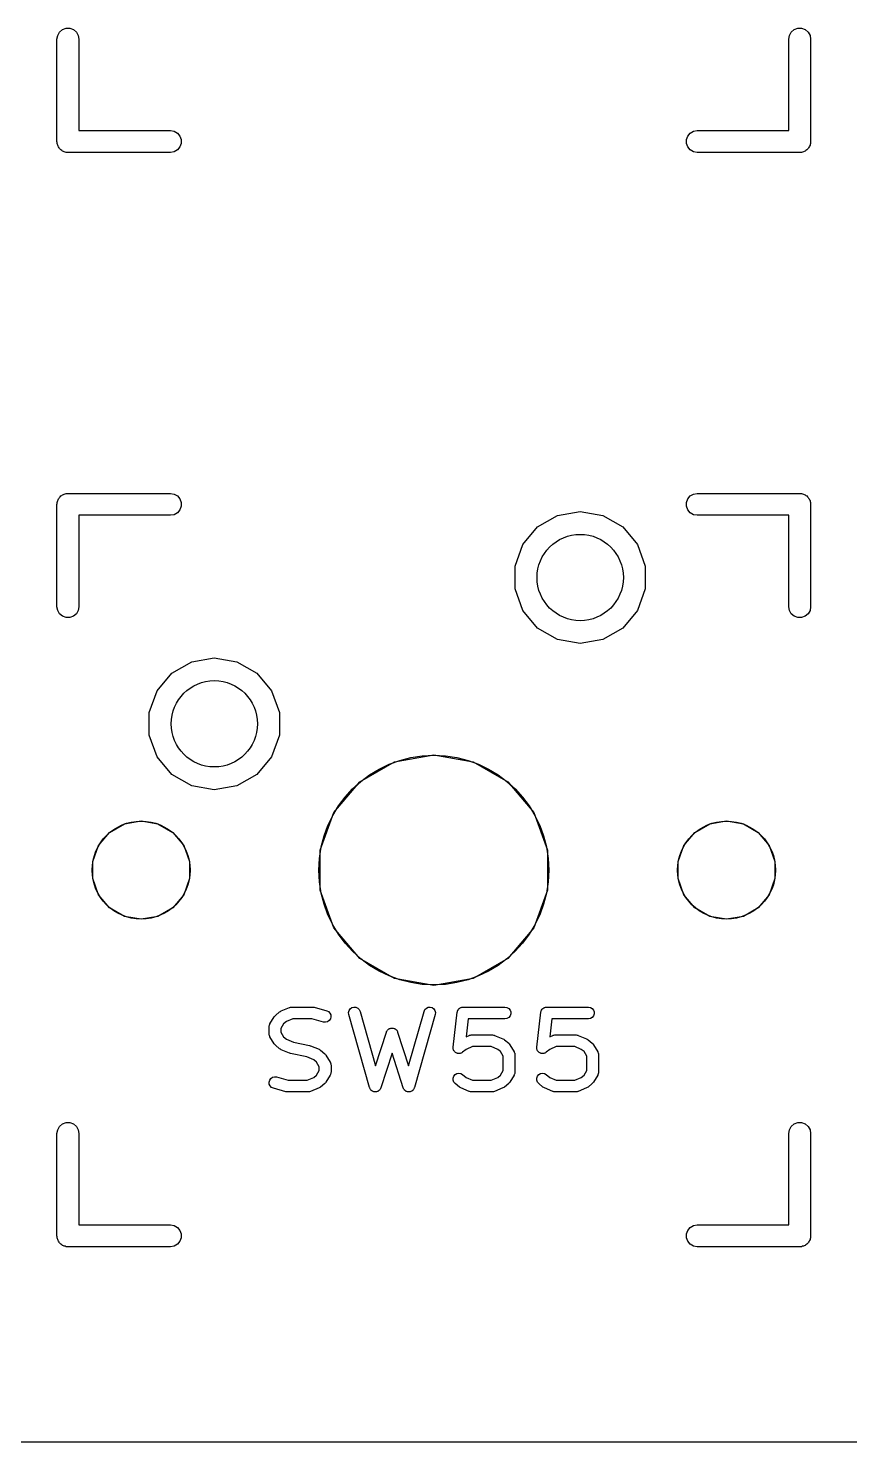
# Model space of a CAD drawing. Header units: millimetres. Extents: x 99 to 267, y 100 to 221.
# Drawn here: x 197.51 to 211.77, y 100.1 to 124.64 of the extents above; entities that cross this region are included whole.
import ezdxf

# ---------------------------------------------------------------- set-up
doc = ezdxf.new("R2010")
doc.units = ezdxf.units.MM
doc.layers.add('BLACK', color=7, linetype='Continuous')
doc.layers.add('PCB', color=4, linetype='Continuous')
doc.layers.get('0').off()

# ---------------------------------------------------------------- blocks, each defined once
blk = doc.blocks.new('PCB外形')
at = {"layer": 'BLACK'}
blk.add_line((36, -145.925), (202.925, -145.925), dxfattribs=at)
blk = doc.blocks.new('PCB詳細')
at = {"layer": 'BLACK'}
for p, q in [((134.221, -121.507), (134.254, -121.45)), ((134.254, -121.45), (134.305, -121.407)), ((134.305, -121.407), (134.367, -121.384)), ((134.367, -121.384), (134.433, -121.384)), ((134.433, -121.384), (134.495, -121.407)), ((134.495, -121.407), (134.546, -121.45)), ((134.546, -121.45), (134.579, -121.507)), ((146.921, -121.507), (146.954, -121.45)), ((146.954, -121.45), (147.005, -121.407)), ((147.005, -121.407), (147.067, -121.384)), ((147.067, -121.384), (147.133, -121.384)), ((147.133, -121.384), (147.195, -121.407)), ((147.195, -121.407), (147.246, -121.45)), ((147.246, -121.45), (147.279, -121.507)), ((134.209, -121.572), (134.221, -121.507)), ((134.209, -123.35), (134.209, -121.572)), ((134.579, -121.507), (134.59, -121.572)), ((134.59, -121.572), (134.59, -123.159)), ((146.909, -121.572), (146.921, -121.507)), ((146.909, -123.159), (146.909, -121.572)), ((147.279, -121.507), (147.29, -121.572)), ((147.29, -121.572), (147.29, -123.35)), ((134.59, -123.159), (136.178, -123.159)), ((136.178, -123.159), (136.243, -123.171)), ((136.243, -123.171), (136.3, -123.204)), ((145.2, -123.204), (145.257, -123.171)), ((145.257, -123.171), (145.322, -123.159)), ((145.322, -123.159), (146.909, -123.159)), ((134.212, -123.366), (134.209, -123.35)), ((134.212, -123.383), (134.212, -123.366)), ((134.218, -123.399), (134.212, -123.383)), ((134.221, -123.415), (134.218, -123.399)), ((134.229, -123.43), (134.221, -123.415)), ((134.235, -123.445), (134.229, -123.43)), ((136.3, -123.204), (136.343, -123.255)), ((136.343, -123.255), (136.366, -123.317)), ((136.366, -123.383), (136.343, -123.445)), ((136.366, -123.317), (136.366, -123.383)), ((145.134, -123.317), (145.157, -123.255)), ((145.134, -123.383), (145.134, -123.317)), ((145.157, -123.445), (145.134, -123.383)), ((145.157, -123.255), (145.2, -123.204)), ((147.271, -123.43), (147.265, -123.445)), ((147.279, -123.415), (147.271, -123.43)), ((147.282, -123.399), (147.279, -123.415)), ((147.288, -123.383), (147.282, -123.399)), ((147.29, -123.35), (147.288, -123.366)), ((147.288, -123.366), (147.288, -123.383)), ((134.246, -123.458), (134.235, -123.445)), ((134.254, -123.472), (134.246, -123.458)), ((134.267, -123.483), (134.254, -123.472)), ((134.278, -123.496), (134.267, -123.483)), ((134.292, -123.504), (134.278, -123.496)), ((134.305, -123.515), (134.292, -123.504)), ((134.32, -123.521), (134.305, -123.515)), ((134.335, -123.529), (134.32, -123.521)), ((134.351, -123.532), (134.335, -123.529)), ((134.367, -123.538), (134.351, -123.532)), ((134.384, -123.538), (134.367, -123.538)), ((134.4, -123.54), (134.384, -123.538)), ((136.178, -123.54), (134.4, -123.54)), ((136.243, -123.529), (136.178, -123.54)), ((136.3, -123.496), (136.243, -123.529)), ((136.343, -123.445), (136.3, -123.496)), ((145.2, -123.496), (145.157, -123.445)), ((145.257, -123.529), (145.2, -123.496)), ((145.322, -123.54), (145.257, -123.529)), ((147.1, -123.54), (145.322, -123.54)), ((147.116, -123.538), (147.1, -123.54)), ((147.133, -123.538), (147.116, -123.538)), ((147.149, -123.532), (147.133, -123.538)), ((147.165, -123.529), (147.149, -123.532)), ((147.18, -123.521), (147.165, -123.529)), ((147.195, -123.515), (147.18, -123.521)), ((147.208, -123.504), (147.195, -123.515)), ((147.222, -123.496), (147.208, -123.504)), ((147.233, -123.483), (147.222, -123.496)), ((147.246, -123.472), (147.233, -123.483)), ((147.254, -123.458), (147.246, -123.472)), ((147.265, -123.445), (147.254, -123.458)), ((134.221, -129.585), (134.229, -129.57)), ((134.229, -129.57), (134.235, -129.555)), ((134.235, -129.555), (134.246, -129.542)), ((134.246, -129.542), (134.254, -129.528)), ((134.254, -129.528), (134.267, -129.517)), ((134.267, -129.517), (134.278, -129.504)), ((134.278, -129.504), (134.292, -129.496)), ((134.292, -129.496), (134.305, -129.485)), ((134.305, -129.485), (134.32, -129.479)), ((134.32, -129.479), (134.335, -129.471)), ((134.335, -129.471), (134.351, -129.468)), ((134.351, -129.468), (134.367, -129.462)), ((134.367, -129.462), (134.384, -129.462)), ((134.384, -129.462), (134.4, -129.459)), ((134.4, -129.459), (136.178, -129.459)), ((136.178, -129.459), (136.243, -129.471)), ((136.243, -129.471), (136.3, -129.504)), ((136.3, -129.504), (136.343, -129.555)), ((136.343, -129.555), (136.366, -129.617)), ((145.134, -129.617), (145.157, -129.555)), ((145.157, -129.555), (145.2, -129.504)), ((145.2, -129.504), (145.257, -129.471)), ((145.257, -129.471), (145.322, -129.459)), ((145.322, -129.459), (147.1, -129.459)), ((147.1, -129.459), (147.116, -129.462)), ((147.116, -129.462), (147.133, -129.462)), ((147.133, -129.462), (147.149, -129.468)), ((147.149, -129.468), (147.165, -129.471)), ((147.165, -129.471), (147.18, -129.479)), ((147.18, -129.479), (147.195, -129.485)), ((147.195, -129.485), (147.208, -129.496)), ((147.208, -129.496), (147.222, -129.504)), ((147.222, -129.504), (147.233, -129.517)), ((147.233, -129.517), (147.246, -129.528)), ((147.246, -129.528), (147.254, -129.542)), ((147.254, -129.542), (147.265, -129.555)), ((147.265, -129.555), (147.271, -129.57)), ((147.271, -129.57), (147.279, -129.585)), ((134.209, -129.65), (134.212, -129.634)), ((134.209, -131.428), (134.209, -129.65)), ((134.212, -129.617), (134.218, -129.601)), ((134.212, -129.634), (134.212, -129.617)), ((134.218, -129.601), (134.221, -129.585)), ((136.3, -129.796), (136.243, -129.829)), ((136.343, -129.745), (136.3, -129.796)), ((136.366, -129.683), (136.343, -129.745)), ((136.366, -129.617), (136.366, -129.683)), ((142.898, -129.842), (143.29, -129.773)), ((143.29, -129.773), (143.682, -129.842)), ((145.134, -129.683), (145.134, -129.617)), ((145.157, -129.745), (145.134, -129.683)), ((145.2, -129.796), (145.157, -129.745)), ((145.257, -129.829), (145.2, -129.796)), ((147.279, -129.585), (147.282, -129.601)), ((147.282, -129.601), (147.288, -129.617)), ((147.288, -129.617), (147.288, -129.634)), ((147.288, -129.634), (147.29, -129.65)), ((147.29, -129.65), (147.29, -131.428)), ((136.178, -129.84), (134.59, -129.84)), ((134.59, -129.84), (134.59, -131.428)), ((136.243, -129.829), (136.178, -129.84)), ((142.296, -130.346), (142.552, -130.041)), ((142.552, -130.041), (142.898, -129.842)), ((143.682, -129.842), (144.028, -130.041)), ((144.028, -130.041), (144.284, -130.346)), ((145.322, -129.84), (145.257, -129.829)), ((146.909, -129.84), (145.322, -129.84)), ((146.909, -131.428), (146.909, -129.84)), ((142.16, -130.721), (142.296, -130.346)), ((144.284, -130.346), (144.42, -130.721)), ((142.16, -131.119), (142.16, -130.721)), ((144.42, -130.721), (144.42, -131.119)), ((142.296, -131.494), (142.16, -131.119)), ((144.42, -131.119), (144.284, -131.494)), ((134.221, -131.493), (134.209, -131.428)), ((134.254, -131.55), (134.221, -131.493)), ((134.579, -131.493), (134.546, -131.55)), ((134.59, -131.428), (134.579, -131.493)), ((142.552, -131.799), (142.296, -131.494)), ((144.284, -131.494), (144.028, -131.799)), ((146.921, -131.493), (146.909, -131.428)), ((146.954, -131.55), (146.921, -131.493)), ((147.279, -131.493), (147.246, -131.55)), ((147.29, -131.428), (147.279, -131.493)), ((134.305, -131.593), (134.254, -131.55)), ((134.367, -131.616), (134.305, -131.593)), ((134.433, -131.616), (134.367, -131.616)), ((134.495, -131.593), (134.433, -131.616)), ((134.546, -131.55), (134.495, -131.593)), ((147.005, -131.593), (146.954, -131.55)), ((147.067, -131.616), (147.005, -131.593)), ((147.133, -131.616), (147.067, -131.616)), ((147.195, -131.593), (147.133, -131.616)), ((147.246, -131.55), (147.195, -131.593)), ((142.898, -131.998), (142.552, -131.799)), ((143.29, -132.067), (142.898, -131.998)), ((143.682, -131.998), (143.29, -132.067)), ((144.028, -131.799), (143.682, -131.998)), ((136.202, -132.581), (136.548, -132.382)), ((136.548, -132.382), (136.94, -132.313)), ((136.94, -132.313), (137.332, -132.382)), ((137.332, -132.382), (137.678, -132.581)), ((135.946, -132.886), (136.202, -132.581)), ((137.678, -132.581), (137.934, -132.886)), ((135.81, -133.261), (135.946, -132.886)), ((137.934, -132.886), (138.07, -133.261)), ((135.81, -133.659), (135.81, -133.261)), ((138.07, -133.261), (138.07, -133.659)), ((135.946, -134.034), (135.81, -133.659)), ((138.07, -133.659), (137.934, -134.034)), ((136.202, -134.339), (135.946, -134.034)), ((137.934, -134.034), (137.678, -134.339)), ((139.463, -134.467), (140.065, -134.119)), ((140.065, -134.119), (140.75, -133.998)), ((140.75, -133.998), (141.435, -134.119)), ((141.435, -134.119), (142.037, -134.467)), ((136.548, -134.538), (136.202, -134.339)), ((137.678, -134.339), (137.332, -134.538)), ((139.017, -134.999), (139.463, -134.467)), ((142.037, -134.467), (142.483, -134.999)), ((136.94, -134.607), (136.548, -134.538)), ((137.332, -134.538), (136.94, -134.607)), ((135.121, -135.346), (135.378, -135.197)), ((135.378, -135.197), (135.67, -135.146)), ((135.67, -135.146), (135.962, -135.197)), ((135.962, -135.197), (136.219, -135.346)), ((138.779, -135.652), (139.017, -134.999)), ((142.483, -134.999), (142.721, -135.652)), ((145.281, -135.346), (145.538, -135.197)), ((145.538, -135.197), (145.83, -135.146)), ((145.83, -135.146), (146.122, -135.197)), ((146.122, -135.197), (146.379, -135.346)), ((134.93, -135.573), (135.121, -135.346)), ((136.219, -135.346), (136.41, -135.573)), ((145.09, -135.573), (145.281, -135.346)), ((146.379, -135.346), (146.57, -135.573)), ((134.829, -135.852), (134.93, -135.573)), ((136.41, -135.573), (136.511, -135.852)), ((138.779, -136.348), (138.779, -135.652)), ((142.721, -135.652), (142.721, -136.348)), ((144.989, -135.852), (145.09, -135.573)), ((146.57, -135.573), (146.671, -135.852)), ((134.829, -136.148), (134.829, -135.852)), ((136.511, -135.852), (136.511, -136.148)), ((144.989, -136.148), (144.989, -135.852)), ((146.671, -135.852), (146.671, -136.148)), ((134.93, -136.427), (134.829, -136.148)), ((136.511, -136.148), (136.41, -136.427)), ((145.09, -136.427), (144.989, -136.148)), ((146.671, -136.148), (146.57, -136.427)), ((135.121, -136.654), (134.93, -136.427)), ((136.41, -136.427), (136.219, -136.654)), ((139.017, -137.001), (138.779, -136.348)), ((142.721, -136.348), (142.483, -137.001)), ((145.281, -136.654), (145.09, -136.427)), ((146.57, -136.427), (146.379, -136.654)), ((135.378, -136.803), (135.121, -136.654)), ((136.219, -136.654), (135.962, -136.803)), ((145.538, -136.803), (145.281, -136.654)), ((146.379, -136.654), (146.122, -136.803)), ((135.67, -136.854), (135.378, -136.803)), ((135.962, -136.803), (135.67, -136.854)), ((145.83, -136.854), (145.538, -136.803)), ((146.122, -136.803), (145.83, -136.854)), ((139.463, -137.533), (139.017, -137.001)), ((142.483, -137.001), (142.037, -137.533)), ((140.065, -137.881), (139.463, -137.533)), ((142.037, -137.533), (141.435, -137.881)), ((140.75, -138.002), (140.065, -137.881)), ((141.435, -137.881), (140.75, -138.002)), ((138.098, -138.446), (138.243, -138.386)), ((138.243, -138.386), (138.246, -138.385)), ((138.246, -138.385), (138.248, -138.384)), ((138.248, -138.384), (138.263, -138.381)), ((138.263, -138.381), (138.278, -138.378)), ((138.278, -138.378), (138.28, -138.378)), ((138.28, -138.378), (138.283, -138.378)), ((138.283, -138.378), (138.645, -138.378)), ((138.645, -138.378), (138.659, -138.38)), ((138.659, -138.38), (138.673, -138.382)), ((138.673, -138.382), (138.89, -138.442)), ((139.278, -138.438), (139.298, -138.409)), ((139.298, -138.409), (139.327, -138.388)), ((139.327, -138.388), (139.361, -138.378)), ((139.361, -138.378), (139.396, -138.381)), ((139.396, -138.381), (139.428, -138.395)), ((139.428, -138.395), (139.453, -138.42)), ((140.595, -138.42), (140.621, -138.395)), ((140.621, -138.395), (140.653, -138.381)), ((140.653, -138.381), (140.688, -138.378)), ((140.688, -138.378), (140.722, -138.388)), ((140.722, -138.388), (140.75, -138.409)), ((140.75, -138.409), (140.77, -138.438)), ((141.18, -138.417), (141.189, -138.405)), ((141.189, -138.405), (141.191, -138.404)), ((141.191, -138.404), (141.193, -138.402)), ((141.193, -138.402), (141.206, -138.394)), ((141.206, -138.394), (141.218, -138.386)), ((141.218, -138.386), (141.221, -138.385)), ((141.221, -138.385), (141.223, -138.384)), ((141.223, -138.384), (141.238, -138.381)), ((141.238, -138.381), (141.252, -138.378)), ((141.252, -138.378), (141.255, -138.378)), ((141.255, -138.378), (141.258, -138.378)), ((141.258, -138.378), (141.984, -138.378)), ((141.984, -138.378), (142.018, -138.384)), ((142.018, -138.384), (142.049, -138.402)), ((142.049, -138.402), (142.072, -138.429)), ((142.631, -138.417), (142.64, -138.405)), ((142.64, -138.405), (142.642, -138.404)), ((142.642, -138.404), (142.644, -138.402)), ((142.644, -138.402), (142.657, -138.394)), ((142.657, -138.394), (142.669, -138.386)), ((142.669, -138.386), (142.672, -138.385)), ((142.672, -138.385), (142.675, -138.384)), ((142.675, -138.384), (142.689, -138.381)), ((142.689, -138.381), (142.704, -138.378)), ((142.704, -138.378), (142.707, -138.378)), ((142.707, -138.378), (142.709, -138.378)), ((142.709, -138.378), (143.435, -138.378)), ((143.435, -138.378), (143.47, -138.384)), ((143.47, -138.384), (143.5, -138.402)), ((143.5, -138.402), (143.523, -138.429)), ((137.905, -138.669), (137.978, -138.548)), ((137.978, -138.548), (137.989, -138.535)), ((137.989, -138.535), (138, -138.522)), ((138, -138.522), (138.072, -138.462)), ((138.072, -138.462), (138.086, -138.454)), ((138.086, -138.454), (138.098, -138.446)), ((138.191, -138.628), (138.143, -138.668)), ((138.303, -138.581), (138.191, -138.628)), ((138.632, -138.581), (138.303, -138.581)), ((138.836, -138.638), (138.632, -138.581)), ((138.871, -138.641), (138.836, -138.638)), ((138.905, -138.632), (138.871, -138.641)), ((138.89, -138.442), (138.922, -138.457)), ((138.934, -138.612), (138.905, -138.632)), ((138.922, -138.457), (138.947, -138.482)), ((138.955, -138.584), (138.934, -138.612)), ((138.947, -138.482), (138.962, -138.515)), ((138.964, -138.55), (138.955, -138.584)), ((138.962, -138.515), (138.964, -138.55)), ((139.27, -138.472), (139.278, -138.438)), ((139.273, -138.507), (139.27, -138.472)), ((139.636, -139.777), (139.273, -138.507)), ((139.453, -138.42), (139.469, -138.452)), ((139.469, -138.452), (139.74, -139.399)), ((140.309, -139.399), (140.58, -138.452)), ((140.775, -138.507), (140.412, -139.777)), ((140.58, -138.452), (140.595, -138.42)), ((140.77, -138.438), (140.779, -138.472)), ((140.779, -138.472), (140.775, -138.507)), ((141.085, -139.072), (141.157, -138.467)), ((141.157, -138.467), (141.158, -138.465)), ((141.158, -138.462), (141.163, -138.448)), ((141.158, -138.465), (141.158, -138.462)), ((141.163, -138.448), (141.167, -138.434)), ((141.167, -138.434), (141.169, -138.431)), ((141.169, -138.431), (141.17, -138.429)), ((141.17, -138.429), (141.18, -138.417)), ((141.348, -138.581), (141.311, -138.892)), ((141.984, -138.581), (141.348, -138.581)), ((142.018, -138.575), (141.984, -138.581)), ((142.049, -138.557), (142.018, -138.575)), ((142.072, -138.53), (142.049, -138.557)), ((142.072, -138.429), (142.084, -138.462)), ((142.084, -138.497), (142.072, -138.53)), ((142.084, -138.462), (142.084, -138.497)), ((142.536, -139.072), (142.609, -138.467)), ((142.609, -138.462), (142.614, -138.448)), ((142.609, -138.465), (142.609, -138.462)), ((142.609, -138.467), (142.609, -138.465)), ((142.614, -138.448), (142.619, -138.434)), ((142.619, -138.434), (142.62, -138.431)), ((142.62, -138.431), (142.621, -138.429)), ((142.621, -138.429), (142.631, -138.417)), ((142.8, -138.581), (142.762, -138.892)), ((143.435, -138.581), (142.8, -138.581)), ((143.47, -138.575), (143.435, -138.581)), ((143.5, -138.557), (143.47, -138.575)), ((143.523, -138.53), (143.5, -138.557)), ((143.523, -138.429), (143.535, -138.462)), ((143.535, -138.497), (143.523, -138.53)), ((143.535, -138.462), (143.535, -138.497)), ((137.891, -138.721), (137.892, -138.712)), ((137.891, -138.842), (137.891, -138.721)), ((137.892, -138.852), (137.891, -138.842)), ((137.892, -138.712), (137.893, -138.702)), ((137.893, -138.862), (137.892, -138.852)), ((137.893, -138.702), (137.895, -138.695)), ((137.895, -138.869), (137.893, -138.862)), ((137.895, -138.695), (137.897, -138.687)), ((137.897, -138.877), (137.895, -138.869)), ((137.897, -138.687), (137.902, -138.678)), ((137.902, -138.886), (137.897, -138.877)), ((137.902, -138.678), (137.905, -138.669)), ((137.905, -138.895), (137.902, -138.886)), ((137.978, -139.016), (137.905, -138.895)), ((138.143, -138.668), (138.094, -138.75)), ((138.094, -138.75), (138.094, -138.814)), ((138.094, -138.814), (138.143, -138.896)), ((138.143, -138.896), (138.191, -138.936)), ((139.74, -139.399), (139.928, -138.811)), ((139.928, -138.811), (139.929, -138.808)), ((139.929, -138.808), (139.93, -138.804)), ((139.93, -138.804), (139.938, -138.792)), ((139.938, -138.792), (139.944, -138.78)), ((139.944, -138.78), (139.947, -138.777)), ((139.947, -138.777), (139.949, -138.774)), ((139.949, -138.774), (139.96, -138.766)), ((139.96, -138.766), (139.97, -138.756)), ((139.97, -138.756), (139.974, -138.755)), ((139.974, -138.755), (139.977, -138.752)), ((139.977, -138.752), (139.99, -138.748)), ((139.99, -138.748), (140.003, -138.743)), ((140.003, -138.743), (140.007, -138.743)), ((140.007, -138.743), (140.011, -138.742)), ((140.011, -138.742), (140.024, -138.742)), ((140.024, -138.742), (140.038, -138.742)), ((140.038, -138.742), (140.042, -138.743)), ((140.042, -138.743), (140.046, -138.743)), ((140.046, -138.743), (140.059, -138.748)), ((140.059, -138.748), (140.072, -138.752)), ((140.072, -138.752), (140.075, -138.755)), ((140.075, -138.755), (140.079, -138.756)), ((140.079, -138.756), (140.089, -138.766)), ((140.089, -138.766), (140.099, -138.774)), ((140.099, -138.774), (140.102, -138.777)), ((140.102, -138.777), (140.105, -138.78)), ((140.105, -138.78), (140.111, -138.792)), ((140.111, -138.792), (140.118, -138.804)), ((140.118, -138.804), (140.119, -138.808)), ((140.119, -138.808), (140.121, -138.811)), ((140.121, -138.811), (140.309, -139.399)), ((141.311, -138.892), (141.364, -138.87)), ((141.364, -138.87), (141.366, -138.869)), ((141.366, -138.869), (141.368, -138.868)), ((141.368, -138.868), (141.384, -138.865)), ((141.384, -138.865), (141.398, -138.862)), ((141.398, -138.862), (141.401, -138.862)), ((141.401, -138.862), (141.403, -138.862)), ((141.403, -138.862), (141.766, -138.862)), ((141.766, -138.862), (141.768, -138.862)), ((141.768, -138.862), (141.771, -138.862)), ((141.771, -138.862), (141.786, -138.865)), ((141.786, -138.865), (141.801, -138.868)), ((141.801, -138.868), (141.803, -138.869)), ((141.803, -138.869), (141.805, -138.87)), ((141.805, -138.87), (141.95, -138.93)), ((142.762, -138.892), (142.815, -138.87)), ((142.815, -138.87), (142.818, -138.869)), ((142.818, -138.869), (142.82, -138.868)), ((142.82, -138.868), (142.835, -138.865)), ((142.835, -138.865), (142.85, -138.862)), ((142.85, -138.862), (142.852, -138.862)), ((142.852, -138.862), (142.855, -138.862)), ((142.855, -138.862), (143.217, -138.862)), ((143.217, -138.862), (143.22, -138.862)), ((143.22, -138.862), (143.222, -138.862)), ((143.222, -138.862), (143.237, -138.865)), ((143.237, -138.865), (143.252, -138.868)), ((143.252, -138.868), (143.254, -138.869)), ((143.254, -138.869), (143.257, -138.87)), ((143.257, -138.87), (143.402, -138.93)), ((137.989, -139.028), (137.978, -139.016)), ((138, -139.041), (137.989, -139.028)), ((138.072, -139.102), (138, -139.041)), ((138.086, -139.109), (138.072, -139.102)), ((138.098, -139.118), (138.086, -139.109)), ((138.243, -139.178), (138.098, -139.118)), ((138.191, -138.936), (138.313, -138.987)), ((138.313, -138.987), (138.594, -139.045)), ((138.594, -139.045), (138.603, -139.049)), ((138.603, -139.049), (138.612, -139.051)), ((138.612, -139.051), (138.757, -139.111)), ((138.757, -139.111), (138.77, -139.12)), ((138.77, -139.12), (138.783, -139.127)), ((138.783, -139.127), (138.856, -139.188)), ((141.085, -139.087), (141.085, -139.072)), ((141.085, -139.102), (141.085, -139.087)), ((141.086, -139.104), (141.085, -139.102)), ((141.086, -139.107), (141.086, -139.104)), ((141.092, -139.121), (141.086, -139.107)), ((141.097, -139.135), (141.092, -139.121)), ((141.099, -139.137), (141.097, -139.135)), ((141.1, -139.14), (141.099, -139.137)), ((141.11, -139.151), (141.1, -139.14)), ((141.311, -139.112), (141.25, -139.162)), ((141.423, -139.065), (141.311, -139.112)), ((141.746, -139.065), (141.423, -139.065)), ((141.858, -139.112), (141.746, -139.065)), ((141.905, -139.151), (141.858, -139.112)), ((141.95, -138.93), (141.963, -138.938)), ((141.963, -138.938), (141.976, -138.946)), ((141.976, -138.946), (142.049, -139.006)), ((142.049, -139.006), (142.06, -139.019)), ((142.06, -139.019), (142.071, -139.032)), ((142.071, -139.032), (142.143, -139.153)), ((142.537, -139.087), (142.536, -139.072)), ((142.537, -139.102), (142.537, -139.087)), ((142.538, -139.104), (142.537, -139.102)), ((142.538, -139.107), (142.538, -139.104)), ((142.544, -139.121), (142.538, -139.107)), ((142.549, -139.135), (142.544, -139.121)), ((142.551, -139.137), (142.549, -139.135)), ((142.552, -139.14), (142.551, -139.137)), ((142.562, -139.151), (142.552, -139.14)), ((142.763, -139.112), (142.702, -139.162)), ((142.875, -139.065), (142.763, -139.112)), ((143.197, -139.065), (142.875, -139.065)), ((143.309, -139.112), (143.197, -139.065)), ((143.357, -139.151), (143.309, -139.112)), ((143.402, -138.93), (143.414, -138.938)), ((143.414, -138.938), (143.428, -138.946)), ((143.428, -138.946), (143.5, -139.006)), ((143.5, -139.006), (143.511, -139.019)), ((143.511, -139.019), (143.522, -139.032)), ((143.522, -139.032), (143.595, -139.153)), ((138.253, -139.18), (138.243, -139.178)), ((138.262, -139.184), (138.253, -139.18)), ((138.543, -139.242), (138.262, -139.184)), ((138.665, -139.293), (138.543, -139.242)), ((138.712, -139.333), (138.665, -139.293)), ((138.762, -139.415), (138.712, -139.333)), ((138.856, -139.188), (138.867, -139.201)), ((138.867, -139.201), (138.878, -139.213)), ((138.878, -139.213), (138.95, -139.334)), ((138.95, -139.334), (138.954, -139.343)), ((138.954, -139.343), (138.959, -139.352)), ((138.959, -139.352), (138.96, -139.36)), ((138.96, -139.36), (138.963, -139.367)), ((138.963, -139.367), (138.963, -139.377)), ((138.963, -139.377), (138.965, -139.387)), ((138.965, -139.387), (138.965, -139.508)), ((140.024, -139.176), (139.831, -139.78)), ((140.218, -139.78), (140.024, -139.176)), ((141.12, -139.162), (141.11, -139.151)), ((141.122, -139.163), (141.12, -139.162)), ((141.125, -139.166), (141.122, -139.163)), ((141.138, -139.172), (141.125, -139.166)), ((141.15, -139.18), (141.138, -139.172)), ((141.153, -139.18), (141.15, -139.18)), ((141.156, -139.182), (141.153, -139.18)), ((141.171, -139.183), (141.156, -139.182)), ((141.185, -139.186), (141.171, -139.183)), ((141.188, -139.185), (141.185, -139.186)), ((141.191, -139.186), (141.188, -139.185)), ((141.205, -139.182), (141.191, -139.186)), ((141.22, -139.18), (141.205, -139.182)), ((141.222, -139.178), (141.22, -139.18)), ((141.225, -139.178), (141.222, -139.178)), ((141.238, -139.17), (141.225, -139.178)), ((141.25, -139.162), (141.238, -139.17)), ((141.955, -139.233), (141.905, -139.151)), ((141.955, -139.479), (141.955, -139.233)), ((142.143, -139.153), (142.147, -139.162)), ((142.147, -139.162), (142.152, -139.17)), ((142.152, -139.17), (142.153, -139.178)), ((142.153, -139.178), (142.156, -139.186)), ((142.156, -139.186), (142.156, -139.196)), ((142.156, -139.196), (142.158, -139.205)), ((142.158, -139.205), (142.158, -139.508)), ((142.571, -139.162), (142.562, -139.151)), ((142.574, -139.163), (142.571, -139.162)), ((142.576, -139.166), (142.574, -139.163)), ((142.589, -139.172), (142.576, -139.166)), ((142.602, -139.18), (142.589, -139.172)), ((142.605, -139.18), (142.602, -139.18)), ((142.607, -139.182), (142.605, -139.18)), ((142.622, -139.183), (142.607, -139.182)), ((142.637, -139.186), (142.622, -139.183)), ((142.639, -139.185), (142.637, -139.186)), ((142.642, -139.186), (142.639, -139.185)), ((142.657, -139.182), (142.642, -139.186)), ((142.671, -139.18), (142.657, -139.182)), ((142.674, -139.178), (142.671, -139.18)), ((142.677, -139.178), (142.674, -139.178)), ((142.689, -139.17), (142.677, -139.178)), ((142.702, -139.162), (142.689, -139.17)), ((143.406, -139.233), (143.357, -139.151)), ((143.406, -139.479), (143.406, -139.233)), ((143.595, -139.153), (143.598, -139.162)), ((143.598, -139.162), (143.603, -139.17)), ((143.603, -139.17), (143.605, -139.178)), ((143.605, -139.178), (143.607, -139.186)), ((143.607, -139.186), (143.608, -139.196)), ((143.608, -139.196), (143.609, -139.205)), ((143.609, -139.205), (143.609, -139.508)), ((137.901, -139.645), (137.921, -139.617)), ((137.921, -139.617), (137.95, -139.597)), ((137.95, -139.597), (137.984, -139.588)), ((137.984, -139.588), (138.019, -139.591)), ((138.019, -139.591), (138.224, -139.648)), ((138.553, -139.648), (138.665, -139.601)), ((138.665, -139.601), (138.712, -139.562)), ((138.712, -139.562), (138.762, -139.479)), ((138.762, -139.479), (138.762, -139.415)), ((138.95, -139.56), (138.878, -139.681)), ((138.954, -139.551), (138.95, -139.56)), ((138.959, -139.542), (138.954, -139.551)), ((138.96, -139.534), (138.959, -139.542)), ((138.963, -139.527), (138.96, -139.534)), ((138.965, -139.508), (138.963, -139.517)), ((138.963, -139.517), (138.963, -139.527)), ((141.085, -139.611), (141.097, -139.578)), ((141.085, -139.647), (141.085, -139.611)), ((141.097, -139.578), (141.12, -139.551)), ((141.12, -139.551), (141.15, -139.533)), ((141.15, -139.533), (141.185, -139.527)), ((141.185, -139.527), (141.22, -139.533)), ((141.22, -139.533), (141.25, -139.551)), ((141.25, -139.551), (141.311, -139.601)), ((141.311, -139.601), (141.423, -139.648)), ((141.746, -139.648), (141.858, -139.601)), ((141.858, -139.601), (141.905, -139.562)), ((141.905, -139.562), (141.955, -139.479)), ((142.143, -139.56), (142.071, -139.681)), ((142.147, -139.551), (142.143, -139.56)), ((142.152, -139.542), (142.147, -139.551)), ((142.153, -139.534), (142.152, -139.542)), ((142.156, -139.527), (142.153, -139.534)), ((142.158, -139.508), (142.156, -139.517)), ((142.156, -139.517), (142.156, -139.527)), ((142.537, -139.611), (142.549, -139.578)), ((142.537, -139.647), (142.537, -139.611)), ((142.549, -139.578), (142.571, -139.551)), ((142.571, -139.551), (142.602, -139.533)), ((142.602, -139.533), (142.637, -139.527)), ((142.637, -139.527), (142.671, -139.533)), ((142.671, -139.533), (142.702, -139.551)), ((142.702, -139.551), (142.763, -139.601)), ((142.763, -139.601), (142.875, -139.648)), ((143.197, -139.648), (143.309, -139.601)), ((143.309, -139.601), (143.357, -139.562)), ((143.357, -139.562), (143.406, -139.479)), ((143.595, -139.56), (143.522, -139.681)), ((143.598, -139.551), (143.595, -139.56)), ((143.603, -139.542), (143.598, -139.551)), ((143.605, -139.534), (143.603, -139.542)), ((143.607, -139.527), (143.605, -139.534)), ((143.608, -139.517), (143.607, -139.527)), ((143.609, -139.508), (143.608, -139.517)), ((137.891, -139.679), (137.901, -139.645)), ((137.894, -139.714), (137.891, -139.679)), ((137.909, -139.747), (137.894, -139.714)), ((137.933, -139.772), (137.909, -139.747)), ((137.965, -139.787), (137.933, -139.772)), ((138.183, -139.847), (137.965, -139.787)), ((138.196, -139.849), (138.183, -139.847)), ((138.21, -139.851), (138.196, -139.849)), ((138.573, -139.851), (138.21, -139.851)), ((138.224, -139.648), (138.553, -139.648)), ((138.575, -139.851), (138.573, -139.851)), ((138.578, -139.851), (138.575, -139.851)), ((138.592, -139.848), (138.578, -139.851)), ((138.608, -139.845), (138.592, -139.848)), ((138.61, -139.844), (138.608, -139.845)), ((138.612, -139.843), (138.61, -139.844)), ((138.757, -139.783), (138.612, -139.843)), ((138.77, -139.775), (138.757, -139.783)), ((138.783, -139.767), (138.77, -139.775)), ((138.856, -139.707), (138.783, -139.767)), ((138.867, -139.694), (138.856, -139.707)), ((138.878, -139.681), (138.867, -139.694)), ((139.639, -139.783), (139.636, -139.777)), ((139.64, -139.788), (139.639, -139.783)), ((139.646, -139.798), (139.64, -139.788)), ((139.652, -139.809), (139.646, -139.798)), ((139.656, -139.813), (139.652, -139.809)), ((139.659, -139.818), (139.656, -139.813)), ((139.668, -139.825), (139.659, -139.818)), ((139.677, -139.834), (139.668, -139.825)), ((139.682, -139.836), (139.677, -139.834)), ((139.687, -139.839), (139.682, -139.836)), ((139.698, -139.843), (139.687, -139.839)), ((139.709, -139.848), (139.698, -139.843)), ((139.715, -139.848), (139.709, -139.848)), ((139.72, -139.85), (139.715, -139.848)), ((139.732, -139.85), (139.72, -139.85)), ((139.745, -139.851), (139.732, -139.85)), ((139.75, -139.849), (139.745, -139.851)), ((139.756, -139.849), (139.75, -139.849)), ((139.767, -139.844), (139.756, -139.849)), ((139.778, -139.841), (139.767, -139.844)), ((139.783, -139.838), (139.778, -139.841)), ((139.788, -139.835), (139.783, -139.838)), ((139.797, -139.827), (139.788, -139.835)), ((139.807, -139.82), (139.797, -139.827)), ((139.81, -139.816), (139.807, -139.82)), ((139.814, -139.812), (139.81, -139.816)), ((139.82, -139.801), (139.814, -139.812)), ((139.827, -139.791), (139.82, -139.801)), ((139.828, -139.785), (139.827, -139.791)), ((139.831, -139.78), (139.828, -139.785)), ((140.22, -139.785), (140.218, -139.78)), ((140.222, -139.791), (140.22, -139.785)), ((140.229, -139.801), (140.222, -139.791)), ((140.234, -139.812), (140.229, -139.801)), ((140.238, -139.816), (140.234, -139.812)), ((140.242, -139.82), (140.238, -139.816)), ((140.251, -139.827), (140.242, -139.82)), ((140.26, -139.835), (140.251, -139.827)), ((140.266, -139.838), (140.26, -139.835)), ((140.27, -139.841), (140.266, -139.838)), ((140.282, -139.844), (140.27, -139.841)), ((140.293, -139.849), (140.282, -139.844)), ((140.299, -139.849), (140.293, -139.849)), ((140.304, -139.851), (140.299, -139.849)), ((140.316, -139.85), (140.304, -139.851)), ((140.328, -139.85), (140.316, -139.85)), ((140.334, -139.848), (140.328, -139.85)), ((140.339, -139.848), (140.334, -139.848)), ((140.35, -139.843), (140.339, -139.848)), ((140.362, -139.839), (140.35, -139.843)), ((140.366, -139.836), (140.362, -139.839)), ((140.371, -139.834), (140.366, -139.836)), ((140.38, -139.825), (140.371, -139.834)), ((140.39, -139.818), (140.38, -139.825)), ((140.393, -139.813), (140.39, -139.818)), ((140.397, -139.809), (140.393, -139.813)), ((140.402, -139.798), (140.397, -139.809)), ((140.409, -139.788), (140.402, -139.798)), ((140.41, -139.783), (140.409, -139.788)), ((140.412, -139.777), (140.41, -139.783)), ((141.098, -139.68), (141.085, -139.647)), ((141.12, -139.707), (141.098, -139.68)), ((141.193, -139.767), (141.12, -139.707)), ((141.206, -139.775), (141.193, -139.767)), ((141.219, -139.783), (141.206, -139.775)), ((141.364, -139.843), (141.219, -139.783)), ((141.366, -139.844), (141.364, -139.843)), ((141.368, -139.845), (141.366, -139.844)), ((141.384, -139.848), (141.368, -139.845)), ((141.398, -139.851), (141.384, -139.848)), ((141.401, -139.851), (141.398, -139.851)), ((141.403, -139.851), (141.401, -139.851)), ((141.766, -139.851), (141.403, -139.851)), ((141.423, -139.648), (141.746, -139.648)), ((141.768, -139.851), (141.766, -139.851)), ((141.771, -139.851), (141.768, -139.851)), ((141.786, -139.848), (141.771, -139.851)), ((141.801, -139.845), (141.786, -139.848)), ((141.803, -139.844), (141.801, -139.845)), ((141.805, -139.843), (141.803, -139.844)), ((141.95, -139.783), (141.805, -139.843)), ((141.963, -139.775), (141.95, -139.783)), ((141.976, -139.767), (141.963, -139.775)), ((142.049, -139.707), (141.976, -139.767)), ((142.06, -139.694), (142.049, -139.707)), ((142.071, -139.681), (142.06, -139.694)), ((142.549, -139.68), (142.537, -139.647)), ((142.572, -139.707), (142.549, -139.68)), ((142.644, -139.767), (142.572, -139.707)), ((142.658, -139.775), (142.644, -139.767)), ((142.67, -139.783), (142.658, -139.775)), ((142.815, -139.843), (142.67, -139.783)), ((142.818, -139.844), (142.815, -139.843)), ((142.82, -139.845), (142.818, -139.844)), ((142.835, -139.848), (142.82, -139.845)), ((142.85, -139.851), (142.835, -139.848)), ((142.852, -139.851), (142.85, -139.851)), ((142.855, -139.851), (142.852, -139.851)), ((143.217, -139.851), (142.855, -139.851)), ((142.875, -139.648), (143.197, -139.648)), ((143.22, -139.851), (143.217, -139.851)), ((143.222, -139.851), (143.22, -139.851)), ((143.237, -139.848), (143.222, -139.851)), ((143.252, -139.845), (143.237, -139.848)), ((143.254, -139.844), (143.252, -139.845)), ((143.257, -139.843), (143.254, -139.844)), ((143.402, -139.783), (143.257, -139.843)), ((143.414, -139.775), (143.402, -139.783)), ((143.428, -139.767), (143.414, -139.775)), ((143.5, -139.707), (143.428, -139.767)), ((143.511, -139.694), (143.5, -139.707)), ((143.522, -139.681), (143.511, -139.694)), ((134.209, -140.572), (134.221, -140.507)), ((134.209, -142.35), (134.209, -140.572)), ((134.221, -140.507), (134.254, -140.45)), ((134.254, -140.45), (134.305, -140.407)), ((134.305, -140.407), (134.367, -140.384)), ((134.367, -140.384), (134.433, -140.384)), ((134.433, -140.384), (134.495, -140.407)), ((134.495, -140.407), (134.546, -140.45)), ((134.546, -140.45), (134.579, -140.507)), ((134.579, -140.507), (134.59, -140.572)), ((134.59, -140.572), (134.59, -142.159)), ((146.909, -140.572), (146.921, -140.507)), ((146.909, -142.159), (146.909, -140.572)), ((146.921, -140.507), (146.954, -140.45)), ((146.954, -140.45), (147.005, -140.407)), ((147.005, -140.407), (147.067, -140.384)), ((147.067, -140.384), (147.133, -140.384)), ((147.133, -140.384), (147.195, -140.407)), ((147.195, -140.407), (147.246, -140.45)), ((147.246, -140.45), (147.279, -140.507)), ((147.279, -140.507), (147.29, -140.572)), ((147.29, -140.572), (147.29, -142.35)), ((134.59, -142.159), (136.178, -142.159)), ((136.178, -142.159), (136.243, -142.171)), ((136.243, -142.171), (136.3, -142.204)), ((136.3, -142.204), (136.343, -142.255)), ((136.343, -142.255), (136.366, -142.317)), ((136.366, -142.317), (136.366, -142.383)), ((145.134, -142.317), (145.157, -142.255)), ((145.134, -142.383), (145.134, -142.317)), ((145.157, -142.255), (145.2, -142.204)), ((145.2, -142.204), (145.257, -142.171)), ((145.257, -142.171), (145.322, -142.159)), ((145.322, -142.159), (146.909, -142.159)), ((134.212, -142.366), (134.209, -142.35)), ((134.212, -142.383), (134.212, -142.366)), ((134.218, -142.399), (134.212, -142.383)), ((134.221, -142.415), (134.218, -142.399)), ((134.229, -142.43), (134.221, -142.415)), ((134.235, -142.445), (134.229, -142.43)), ((134.246, -142.458), (134.235, -142.445)), ((134.254, -142.472), (134.246, -142.458)), ((134.267, -142.483), (134.254, -142.472)), ((134.278, -142.496), (134.267, -142.483)), ((134.292, -142.504), (134.278, -142.496)), ((134.305, -142.515), (134.292, -142.504)), ((134.32, -142.521), (134.305, -142.515)), ((134.335, -142.529), (134.32, -142.521)), ((134.351, -142.532), (134.335, -142.529)), ((134.367, -142.538), (134.351, -142.532)), ((134.384, -142.538), (134.367, -142.538)), ((134.4, -142.54), (134.384, -142.538)), ((136.178, -142.54), (134.4, -142.54)), ((136.243, -142.529), (136.178, -142.54)), ((136.3, -142.496), (136.243, -142.529)), ((136.343, -142.445), (136.3, -142.496)), ((136.366, -142.383), (136.343, -142.445)), ((145.157, -142.445), (145.134, -142.383)), ((145.2, -142.496), (145.157, -142.445)), ((145.257, -142.529), (145.2, -142.496)), ((145.322, -142.54), (145.257, -142.529)), ((147.1, -142.54), (145.322, -142.54)), ((147.116, -142.538), (147.1, -142.54)), ((147.133, -142.538), (147.116, -142.538)), ((147.149, -142.532), (147.133, -142.538)), ((147.165, -142.529), (147.149, -142.532)), ((147.18, -142.521), (147.165, -142.529)), ((147.195, -142.515), (147.18, -142.521)), ((147.208, -142.504), (147.195, -142.515)), ((147.222, -142.496), (147.208, -142.504)), ((147.233, -142.483), (147.222, -142.496)), ((147.246, -142.472), (147.233, -142.483)), ((147.254, -142.458), (147.246, -142.472)), ((147.265, -142.445), (147.254, -142.458)), ((147.271, -142.43), (147.265, -142.445)), ((147.279, -142.415), (147.271, -142.43)), ((147.282, -142.399), (147.279, -142.415)), ((147.288, -142.383), (147.282, -142.399)), ((147.29, -142.35), (147.288, -142.366)), ((147.288, -142.366), (147.288, -142.383))]:
    blk.add_line(p, q, dxfattribs=at)
for centre, radius in [((143.29, -130.92), 0.7493), ((136.94, -133.46), 0.7493), ((140.75, -136), 1.9939), ((135.67, -136), 0.8509), ((145.83, -136), 0.8509)]:
    blk.add_circle(centre, radius, dxfattribs=at)
at = {"linetype": 'ByBlock'}
blk.add_blockref('PCB外形', (0, 0), dxfattribs=at)

msp = doc.modelspace()

# ---------------------------------------------------------------- block references
at = {"layer": 'PCB'}
msp.add_blockref('PCB詳細', (63.803, 246.025), dxfattribs=at)

doc.saveas('drawing.dxf')
